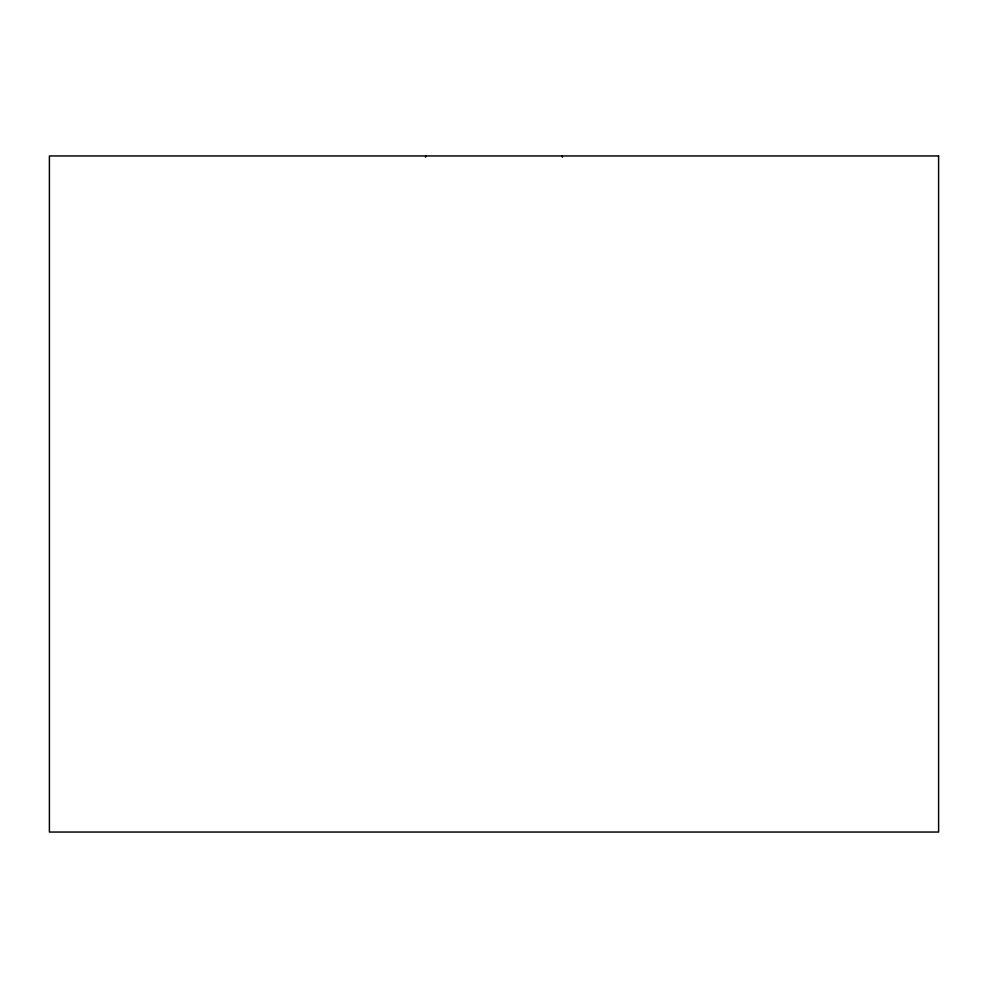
<?xml version="1.0" encoding="UTF-8"?>
<svg xmlns="http://www.w3.org/2000/svg" width="988" height="988" viewBox="0 0 988 988"><rect width="100%" height="100%" fill="white"/><g stroke="black" fill="none" stroke-linecap="round" stroke-linejoin="round"><path stroke-width="1.48" d="M425.47 157.191L426.248 155.956M561.752 155.956L562.53 157.191M938.6 155.956L49.4 155.956L49.4 832.044L938.6 832.044L938.6 155.956"/></g></svg>
